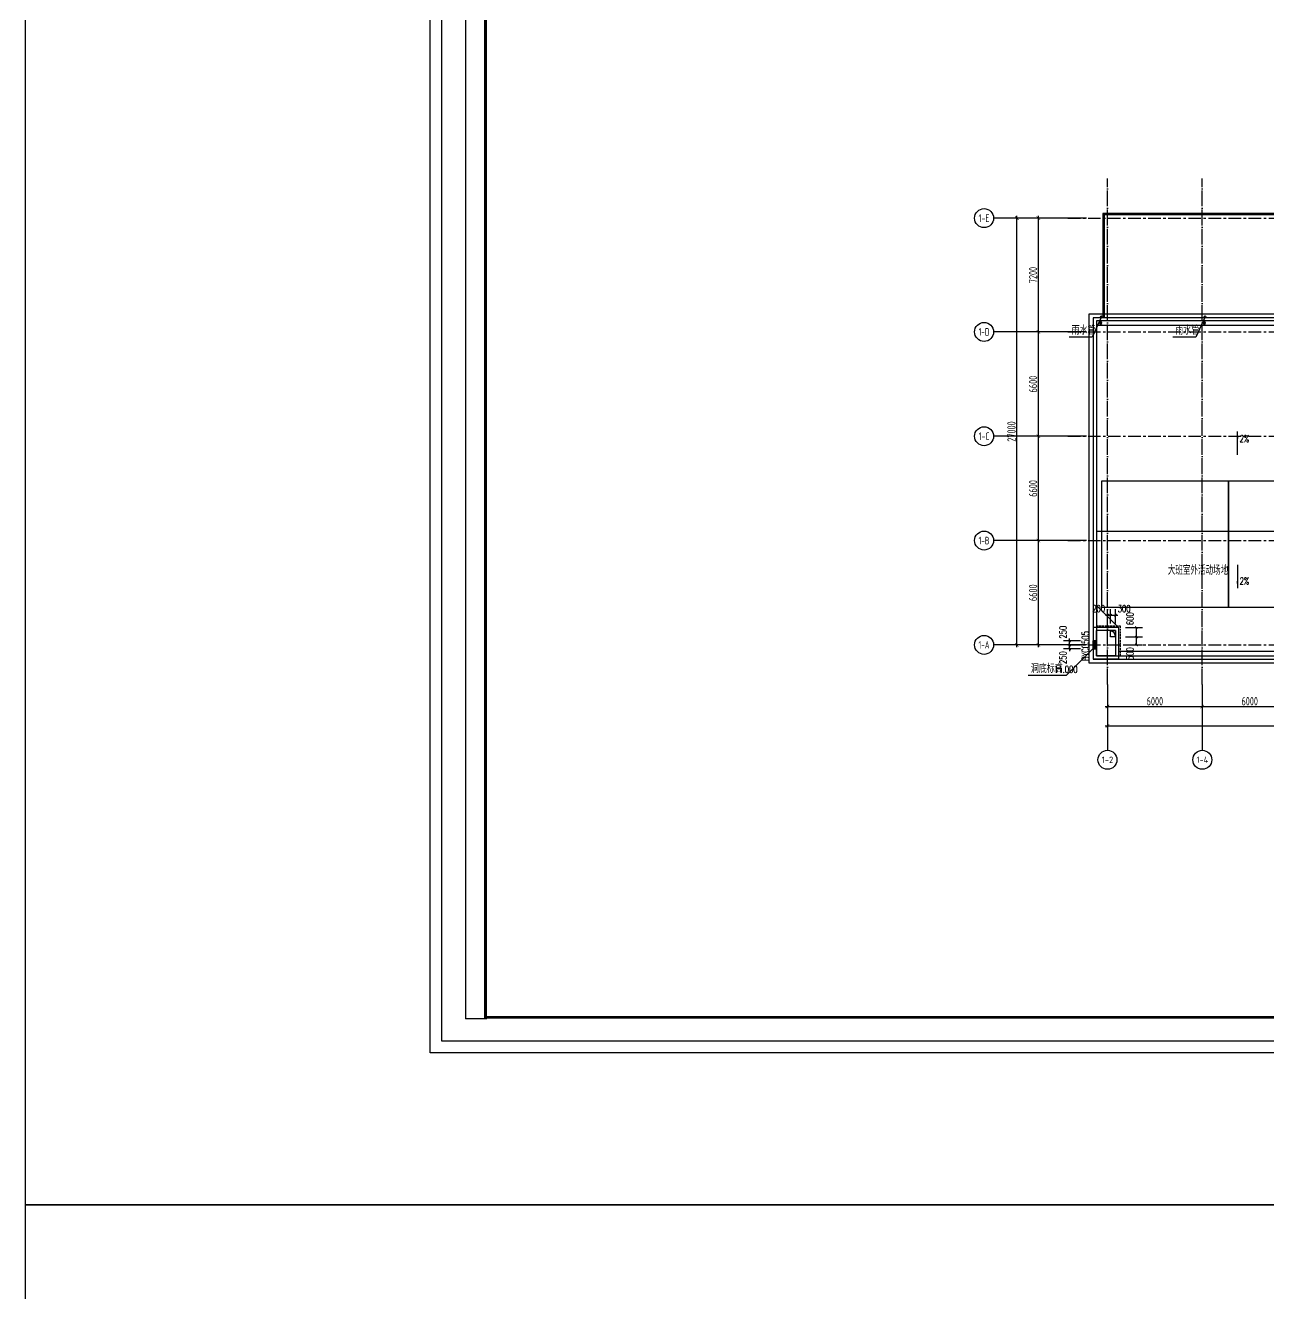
# Model space of a CAD drawing. Header units: millimetres. Extents: x -1048436 to -185795, y -983427 to 400387.
# Drawn here: x -821820 to -743167, y -249139 to -168898 of the extents above; entities that cross this region are included whole.
import ezdxf
from ezdxf.enums import TextEntityAlignment as Align

# ---------------------------------------------------------------- set-up
doc = ezdxf.new("R2010")
doc.units = ezdxf.units.MM
doc.header["$LTSCALE"] = 500
for name, pattern in [('DASH', [0.35, 0.25, -0.1]), ('一层轴网$0$1#游泳馆轴网$0$DOTE', [2.42, 2, -0.2, 0.02, -0.2]), ('一层轴网$0$CENTER', [50.8, 31.75, -6.35, 6.35, -6.35])]:
    doc.linetypes.add(name, pattern=pattern)
for name, color, linetype in [('AXIS_TEXT', 7, 'Continuous'), ('C-SHET-TTLB', 11, 'Continuous'), ('DIM_LEAD', 3, 'Continuous'), ('PUB_DIM', 3, 'Continuous'), ('PUB_TEXT', 7, 'Continuous'), ('SPACE', 7, 'Continuous'), ('WINDOW', 4, 'Continuous'), ('WINDOW_TEXT', 7, 'Continuous'), ('一层轴网$0$1#游泳馆轴网$0$建-轴线', 1, '一层轴网$0$1#游泳馆轴网$0$DOTE'), ('一层轴网$0$建-文字', 4, 'Continuous'), ('一层轴网$0$建-符号', 150, 'Continuous'), ('一层轴网$0$建-轴线', 1, '一层轴网$0$CENTER'), ('建-墙', 254, 'Continuous'), ('建-屋面-排水沟落水口', 175, 'Continuous'), ('建-幕墙', 140, 'Continuous'), ('建-平面-家具', 251, 'Continuous'), ('建-文字', 4, 'Continuous'), ('建-楼梯-扶手栏杆', 3, 'Continuous'), ('建-符号-箭头', 13, 'Continuous'), ('建筑-洞口', 3, 'Continuous')]:
    doc.layers.add(name, color=color, linetype=linetype)
doc.styles.add('_TCH_DIM', font='SIMPLEX', dxfattribs={"bigfont": 'GBCBIG'})
doc.styles.add('_TCH_DIM_T3', font='SIMPLEX', dxfattribs={"width": 0.705882, "bigfont": 'GBCBIG'})
doc.styles.add('_TCH_WINDOW', font='SIMPLEX', dxfattribs={"height": 3.5, "bigfont": 'GBCBIG'})
doc.styles.add('COMPLEX', font='COMPLEX')
doc.styles.add('ECADI', font='hzs.shx', dxfattribs={"width": 0.7, "bigfont": 'hztxt.shx'})
doc.styles.add('XD2008', font='xd-hzs.shx', dxfattribs={"width": 0.7, "bigfont": 'xd-hztxt.shx'})
doc.styles.add('一层轴网$0$XD2008', font='xd-hzs.shx', dxfattribs={"width": 0.7, "bigfont": 'xd-hztxt.shx'})
doc.styles.add('一层轴网$0$XD2008_T3', font='xd-hzs.shx', dxfattribs={"width": 0.7, "bigfont": 'xd-hztxt.shx'})
doc.dimstyles.new('_TCH_ARCH&&150', dxfattribs={"dimtxt": 446.25, "dimasz": 150, "dimexe": 375, "dimexo": 450, "dimgap": 150, "dimtad": 1, "dimdec": 0, "dimzin": 0, "dimdsep": 46, "dimtxsty": '_TCH_DIM_T3', "dimblk": 'ARCHTICK', "dimcen": 0.09, "dimclrt": 7, "dimazin": 2, "dimtfac": 1, "dimtdec": 0, "dimtix": 1, "dimtmove": 2, "dimatfit": 3, "dimldrblk": 'ARCHTICK', "dimfxl": 1, "dimtolj": 1, "dimtzin": 0, "dimarcsym": 0})
doc.dimstyles.new('一层轴网$0$XD100&&150', dxfattribs={"dimtxt": 525, "dimasz": 225, "dimexe": 150, "dimexo": 150, "dimgap": 75, "dimtad": 1, "dimdec": 0, "dimdsep": 46, "dimtxsty": '一层轴网$0$XD2008_T3', "dimblk": '一层轴网$0$_ARCHTICK', "dimcen": 2.5, "dimdle": 150, "dimclrt": 7, "dimaunit": 1, "dimadec": 0, "dimazin": 0, "dimtfac": 1, "dimtdec": 0, "dimtix": 1, "dimtmove": 0, "dimatfit": 3, "dimfxl": 1, "dimtolj": 1, "dimtzin": 0, "dimarcsym": 0})

# ---------------------------------------------------------------- blocks, each defined once
blk = doc.blocks.new('_AXISO')
blk.add_circle((0, 0), 0.5)
at = {"layer": 'AXIS_TEXT', "style": 'COMPLEX', "width": 1.041667}
blk.add_attdef('A', text='', height=0.56, dxfattribs=at).set_placement((-0.25, -0.28), (0.25, -0.28), align=Align.FIT)
blk = doc.blocks.new('一层轴网$0$_ARCHTICK')
at = {"color": 0, "linetype": 'ByBlock', "const_width": 0.15}
blk.add_lwpolyline([(-0.5, -0.5), (0.5, 0.5)], dxfattribs=at)
blk = doc.blocks.new('*D2897')
at = {"layer": 'Defpoints', "color": 0, "transparency": 16777216}
for p in [(0, -2500), (6000, -2500), (6000, -3900)]:
    blk.add_point(p, dxfattribs=at)
at = {"layer": '一层轴网$0$建-符号', "color": 0, "lineweight": -2, "transparency": 16777216}
for p, q in [((0, -2650), (0, -4050)), ((6000, -2650), (6000, -4050)), ((-150, -3900), (6150, -3900))]:
    blk.add_line(p, q, dxfattribs=at)
at = {"layer": '一层轴网$0$建-符号', "color": 0, "lineweight": -2, "transparency": 16777216, "xscale": 225, "yscale": 225, "zscale": 225, "rotation": 180}
blk.add_blockref('一层轴网$0$_ARCHTICK', (0, -3900), dxfattribs=at)
at = {"layer": '一层轴网$0$建-符号', "color": 0, "lineweight": -2, "transparency": 16777216, "xscale": 225, "yscale": 225, "zscale": 225}
blk.add_blockref('一层轴网$0$_ARCHTICK', (6000, -3900), dxfattribs=at)
at = {"layer": '一层轴网$0$建-符号', "color": 7, "transparency": 16777216, "insert": (3000, -3562.5), "char_height": 525, "attachment_point": 5, "style": '一层轴网$0$XD2008_T3'}
blk.add_mtext('\\A1;6000', dxfattribs=at)
blk = doc.blocks.new('*D2898')
at = {"layer": 'Defpoints', "color": 0, "transparency": 16777216}
for p in [(6000, -2500), (12000, -2500), (12000, -3900)]:
    blk.add_point(p, dxfattribs=at)
at = {"layer": '一层轴网$0$建-符号', "color": 0, "lineweight": -2, "transparency": 16777216}
for p, q in [((6000, -2650), (6000, -4050)), ((12000, -2650), (12000, -4050)), ((5850, -3900), (12150, -3900))]:
    blk.add_line(p, q, dxfattribs=at)
at = {"layer": '一层轴网$0$建-符号', "color": 0, "lineweight": -2, "transparency": 16777216, "xscale": 225, "yscale": 225, "zscale": 225, "rotation": 180}
blk.add_blockref('一层轴网$0$_ARCHTICK', (6000, -3900), dxfattribs=at)
at = {"layer": '一层轴网$0$建-符号', "color": 0, "lineweight": -2, "transparency": 16777216, "xscale": 225, "yscale": 225, "zscale": 225}
blk.add_blockref('一层轴网$0$_ARCHTICK', (12000, -3900), dxfattribs=at)
at = {"layer": '一层轴网$0$建-符号', "color": 7, "transparency": 16777216, "insert": (9000, -3562.5), "char_height": 525, "attachment_point": 5, "style": '一层轴网$0$XD2008_T3'}
blk.add_mtext('\\A1;6000', dxfattribs=at)
blk = doc.blocks.new('*D2910')
at = {"layer": 'Defpoints', "color": 0, "transparency": 16777216}
for p in [(0, -4275), (74610, -4275), (74610, -5130)]:
    blk.add_point(p, dxfattribs=at)
at = {"layer": '一层轴网$0$建-符号', "color": 0, "lineweight": -2, "transparency": 16777216}
for p, q in [((0, -4425), (0, -5280)), ((74610, -4425), (74610, -5280)), ((-150, -5130), (74760, -5130))]:
    blk.add_line(p, q, dxfattribs=at)
at = {"layer": '一层轴网$0$建-符号', "color": 0, "lineweight": -2, "transparency": 16777216, "xscale": 225, "yscale": 225, "zscale": 225, "rotation": 180}
blk.add_blockref('一层轴网$0$_ARCHTICK', (0, -5130), dxfattribs=at)
at = {"layer": '一层轴网$0$建-符号', "color": 0, "lineweight": -2, "transparency": 16777216, "xscale": 225, "yscale": 225, "zscale": 225}
blk.add_blockref('一层轴网$0$_ARCHTICK', (74610, -5130), dxfattribs=at)
at = {"layer": '一层轴网$0$建-符号', "color": 7, "transparency": 16777216, "insert": (37305, -4793), "char_height": 525, "attachment_point": 5, "style": '一层轴网$0$XD2008_T3'}
blk.add_mtext('\\A1;74610', dxfattribs=at)
blk = doc.blocks.new('*D2911')
at = {"layer": 'Defpoints', "color": 0, "transparency": 16777216}
for p in [(-4370, 27000), (-2500, 27000), (-2500, 19800)]:
    blk.add_point(p, dxfattribs=at)
at = {"layer": '一层轴网$0$建-符号', "color": 0, "lineweight": -2, "transparency": 16777216}
for p, q in [((-2650, 27000), (-4520, 27000)), ((-4370, 19650), (-4370, 27150)), ((-2650, 19800), (-4520, 19800))]:
    blk.add_line(p, q, dxfattribs=at)
at = {"layer": '一层轴网$0$建-符号', "color": 0, "lineweight": -2, "transparency": 16777216, "xscale": 225, "yscale": 225, "zscale": 225}
for p, rotation in [((-4370, 27000), 90), ((-4370, 19800), 270)]:
    blk.add_blockref('一层轴网$0$_ARCHTICK', p, dxfattribs=dict(at, rotation=rotation))
at = {"layer": '一层轴网$0$建-符号', "color": 7, "transparency": 16777216, "insert": (-4707.5, 23400), "char_height": 525, "attachment_point": 5, "rotation": 90, "style": '一层轴网$0$XD2008_T3'}
blk.add_mtext('\\A1;7200', dxfattribs=at)
blk = doc.blocks.new('*D2912')
at = {"layer": 'Defpoints', "color": 0, "transparency": 16777216}
for p in [(-4370, 19800), (-2500, 19800), (-2500, 13200)]:
    blk.add_point(p, dxfattribs=at)
at = {"layer": '一层轴网$0$建-符号', "color": 0, "lineweight": -2, "transparency": 16777216}
for p, q in [((-2650, 19800), (-4520, 19800)), ((-4370, 13050), (-4370, 19950)), ((-2650, 13200), (-4520, 13200))]:
    blk.add_line(p, q, dxfattribs=at)
at = {"layer": '一层轴网$0$建-符号', "color": 0, "lineweight": -2, "transparency": 16777216, "xscale": 225, "yscale": 225, "zscale": 225}
for p, rotation in [((-4370, 19800), 90), ((-4370, 13200), 270)]:
    blk.add_blockref('一层轴网$0$_ARCHTICK', p, dxfattribs=dict(at, rotation=rotation))
at = {"layer": '一层轴网$0$建-符号', "color": 7, "transparency": 16777216, "insert": (-4707.5, 16500), "char_height": 525, "attachment_point": 5, "rotation": 90, "style": '一层轴网$0$XD2008_T3'}
blk.add_mtext('\\A1;6600', dxfattribs=at)
blk = doc.blocks.new('*D2913')
at = {"layer": 'Defpoints', "color": 0, "transparency": 16777216}
for p in [(-4370, 13200), (-2500, 13200), (-2500, 6600)]:
    blk.add_point(p, dxfattribs=at)
at = {"layer": '一层轴网$0$建-符号', "color": 0, "lineweight": -2, "transparency": 16777216}
for p, q in [((-2650, 13200), (-4520, 13200)), ((-4370, 6450), (-4370, 13350)), ((-2650, 6600), (-4520, 6600))]:
    blk.add_line(p, q, dxfattribs=at)
at = {"layer": '一层轴网$0$建-符号', "color": 0, "lineweight": -2, "transparency": 16777216, "xscale": 225, "yscale": 225, "zscale": 225}
for p, rotation in [((-4370, 13200), 90), ((-4370, 6600), 270)]:
    blk.add_blockref('一层轴网$0$_ARCHTICK', p, dxfattribs=dict(at, rotation=rotation))
at = {"layer": '一层轴网$0$建-符号', "color": 7, "transparency": 16777216, "insert": (-4707.5, 9900), "char_height": 525, "attachment_point": 5, "rotation": 90, "style": '一层轴网$0$XD2008_T3'}
blk.add_mtext('\\A1;6600', dxfattribs=at)
blk = doc.blocks.new('*D2914')
at = {"layer": 'Defpoints', "color": 0, "transparency": 16777216}
for p in [(-4370, 6600), (-2500, 6600), (-2500, 0)]:
    blk.add_point(p, dxfattribs=at)
at = {"layer": '一层轴网$0$建-符号', "color": 0, "lineweight": -2, "transparency": 16777216}
for p, q in [((-2650, 6600), (-4520, 6600)), ((-4370, -150), (-4370, 6750)), ((-2650, 0), (-4520, 0))]:
    blk.add_line(p, q, dxfattribs=at)
at = {"layer": '一层轴网$0$建-符号', "color": 0, "lineweight": -2, "transparency": 16777216, "xscale": 225, "yscale": 225, "zscale": 225}
for p, rotation in [((-4370, 6600), 90), ((-4370, 0), 270)]:
    blk.add_blockref('一层轴网$0$_ARCHTICK', p, dxfattribs=dict(at, rotation=rotation))
at = {"layer": '一层轴网$0$建-符号', "color": 7, "transparency": 16777216, "insert": (-4707.5, 3300), "char_height": 525, "attachment_point": 5, "rotation": 90, "style": '一层轴网$0$XD2008_T3'}
blk.add_mtext('\\A1;6600', dxfattribs=at)
blk = doc.blocks.new('*D2915')
at = {"layer": 'Defpoints', "color": 0, "transparency": 16777216}
for p in [(-5735, 27000), (-4520, 27000), (-4520, 0)]:
    blk.add_point(p, dxfattribs=at)
at = {"layer": '一层轴网$0$建-符号', "color": 0, "lineweight": -2, "transparency": 16777216}
for p, q in [((-4670, 27000), (-5885, 27000)), ((-5735, -150), (-5735, 27150)), ((-4670, 0), (-5885, 0))]:
    blk.add_line(p, q, dxfattribs=at)
at = {"layer": '一层轴网$0$建-符号', "color": 0, "lineweight": -2, "transparency": 16777216, "xscale": 225, "yscale": 225, "zscale": 225}
for p, rotation in [((-5735, 27000), 90), ((-5735, 0), 270)]:
    blk.add_blockref('一层轴网$0$_ARCHTICK', p, dxfattribs=dict(at, rotation=rotation))
at = {"layer": '一层轴网$0$建-符号', "color": 7, "transparency": 16777216, "insert": (-6072.5, 13500), "char_height": 525, "attachment_point": 5, "rotation": 90, "style": '一层轴网$0$XD2008_T3'}
blk.add_mtext('\\A1;27000', dxfattribs=at)
blk = doc.blocks.new('集团图框A0')
at = {"layer": 'C-SHET-TTLB'}
for p in [(-168.27, -1226.77), (-159.27, -2048.97)]:
    blk.add_line(p, (-168.27, -2048.97), dxfattribs=at)
for points in [[(1015.73, -1212.37), (1015.73, -2063.37), (-183.27, -2063.37), (-183.27, -1212.37)], [(1010.73, -1217.37), (1010.73, -2058.37), (-178.27, -2058.37), (-178.27, -1217.37)]]:
    blk.add_lwpolyline(points, close=True, dxfattribs=at)
at = {"layer": 'C-SHET-TTLB', "const_width": 1.2}
blk.add_lwpolyline([(-159.87, -1227.37), (1000.73, -1227.37), (1000.73, -2048.37), (-159.87, -2048.37)], close=True, dxfattribs=at)
at = {"color": 2, "style": 'ECADI', "width": 0.7}
for tag, p in [('序号1', (929.61, -1745.73)), ('记要1', (957.8, -1745.75)), ('日期1', (993.15, -1745.56)), ('序号2', (929.61, -1751.61)), ('记要2', (957.8, -1751.63)), ('日期2', (993.15, -1751.44)), ('序号3', (929.61, -1757.47)), ('记要3', (957.8, -1757.49)), ('日期3', (993.15, -1757.31)), ('序号4', (929.61, -1763.36)), ('记要4', (957.8, -1763.38)), ('日期4', (993.15, -1763.19)), ('合作设计单位', (962.41, -1906.6)), ('审定人', (961.73, -1925.59)), ('审核人', (961.73, -1935.07)), ('设计总负责人', (961.73, -1944.83)), ('专业负责人', (961.73, -1955.56)), ('校对人', (961.73, -1965.81)), ('设计人', (961.73, -1975.68)), ('建设单位上', (964.26, -1983.78)), ('建设单位中', (964.26, -1987.74)), ('建设单位下', (964.26, -1991.58)), ('项目名称上', (964.24, -1996.15)), ('项目名称中', (964.24, -2000.23)), ('项目名称下', (964.24, -2004.18)), ('子项', (963.47, -2010.78)), ('图名上', (964.36, -2017.44)), ('图名中', (964.36, -2021.34)), ('图名下', (964.36, -2025.46)), ('工程编号', (946.99, -2031.42)), ('阶段', (983.81, -2031.45)), ('比例', (945.85, -2038.04)), ('专业', (983.61, -2037.82)), ('日期', (945.99, -2044.58)), ('图别、图号', (985.93, -2044.68))]:
    blk.add_attdef(tag, text='', height=3.5, dxfattribs=at).set_placement(p, align=Align.MIDDLE)
blk = doc.blocks.new('A0')
blk.add_blockref('集团图框A0', (-1070456.26, -656962.74))
blk = doc.blocks.new('ghfhfds')
at = {"layer": '建筑-洞口'}
for points in [[(-730413, -283518), (-730413, -284018), (-729663, -284018), (-729663, -283518), (-730413, -283518)], [(-730412, -283518), (-729771, -283641), (-729663, -284018)], [(-718713, -283518), (-718417, -283637), (-718313, -284018)], [(-718113, -283518), (-718113, -284018), (-717363, -284018), (-717363, -283518), (-718113, -283518)], [(-718112, -283518), (-717471, -283641), (-717363, -284018)], [(-705813, -283518), (-705813, -284018), (-705063, -284018), (-705063, -283518), (-705813, -283518)], [(-705812, -283518), (-705171, -283641), (-705063, -284018)], [(-688088, -336894), (-687792, -337013), (-687688, -337394)], [(-710613, -343494), (-710613, -343994), (-709863, -343994), (-709863, -343494), (-710613, -343494)], [(-710612, -343494), (-709971, -343618), (-709863, -343994)], [(-698313, -343494), (-698313, -343994), (-697563, -343994), (-697563, -343494), (-698313, -343494)], [(-698312, -343494), (-697671, -343618), (-697563, -343994)], [(-697363, -343494), (-697067, -343613), (-696963, -343994)], [(-686013, -343494), (-686013, -343994), (-685263, -343994), (-685263, -343494), (-686013, -343494)], [(-686012, -343494), (-685371, -343618), (-685263, -343994)], [(-728963, -351094), (-728449, -351400), (-728163, -354494)], [(-728963, -354694), (-728746, -354820), (-728663, -355694)], [(-753163, -355694), (-752957, -355790), (-752863, -356094)]]:
    blk.add_lwpolyline(points, dxfattribs=at)
for points in [[(-718713, -284018), (-718313, -284018), (-718313, -283518), (-718713, -283518)], [(-688088, -337394), (-687688, -337394), (-687688, -336894), (-688088, -336894)], [(-697363, -343994), (-696963, -343994), (-696963, -343494), (-697363, -343494)], [(-728963, -351094), (-728163, -351094), (-728163, -354494), (-728963, -354494)], [(-728963, -354694), (-728663, -354694), (-728663, -355694), (-728963, -355694)], [(-753163, -355694), (-752863, -355694), (-752863, -356094), (-753163, -356094)]]:
    blk.add_lwpolyline(points, close=True, dxfattribs=at)
blk = doc.blocks.new('A$C70866F3F')
for p, q in [((75, 150), (0, 150)), ((20, 225), (85, 187)), ((20, 75), (85, 112)), ((75, 280), (112, 215)), ((112, 85), (75, 20)), ((150, 300), (150, 225)), ((150, 75), (150, 0)), ((225, 280), (187, 215)), ((187, 85), (225, 20)), ((215, 187), (280, 225)), ((215, 112), (280, 75)), ((300, 150), (225, 150))]:
    blk.add_line(p, q)
for radius in [150, 75]:
    blk.add_circle((150, 150), radius)
blk = doc.blocks.new('A$C708231ED')
at = {"layer": 'DIM_LEAD'}
for p, q in [((92808, 114950), (93131, 115567)), ((93131, 115567), (94581, 115567)), ((111258, 114950), (111581, 115567)), ((111581, 115567), (113031, 115567)), ((130974, 115559), (131297, 116176)), ((131297, 116176), (132747, 116176)), ((97991, 95662), (96541, 95662)), ((98607, 95051), (97991, 95662)), ((110336, 95668), (108886, 95668)), ((110907, 95051), (110336, 95668)), ((127513, 96234), (126063, 96234)), ((127835, 95617), (127513, 96234)), ((82381, 94831), (82794, 93833)), ((82794, 93833), (84244, 93833)), ((123457, 89001), (123835, 88623)), ((123835, 88623), (125285, 88623)), ((135194, 81777), (135877, 82179)), ((135877, 82179), (137327, 82179)), ((123457, 74350), (123835, 73972)), ((123835, 73972), (125285, 73972)), ((137036, 67294), (137719, 67696)), ((137719, 67696), (139169, 67696)), ((123457, 59923), (123835, 60301)), ((123835, 60301), (125285, 60301)), ((68073, 56186), (67481, 54902)), ((74629, 56186), (74037, 54902)), ((129066, 55958), (127616, 55958)), ((129357, 55574), (129066, 55958)), ((67481, 54902), (66032, 54902)), ((74037, 54902), (72587, 54902)), ((105107, 54974), (105628, 53913)), ((116707, 54974), (117228, 53913)), ((105628, 53913), (107078, 53913)), ((117228, 53913), (118678, 53913)), ((92943, 34868), (92351, 33584)), ((98605, 35075), (97895, 33967)), ((117055, 35075), (116397, 33986)), ((129355, 35075), (128763, 33791)), ((97895, 33967), (96445, 33967)), ((116397, 33986), (114948, 33986)), ((128763, 33791), (127313, 33791)), ((92351, 33584), (90902, 33584))]:
    blk.add_line(p, q, dxfattribs=at)
at = {"layer": '建-屋面-排水沟落水口'}
for centre in [(130975, 115560), (92808, 114950), (111258, 114950), (127835, 95617), (82381, 94831), (98607, 95051), (110907, 95051), (123457, 89001), (135194, 81777), (123457, 74350), (137036, 67294), (123457, 59923), (68073, 56186), (74629, 56186), (129357, 55574), (105107, 54974), (116707, 54974), (92943, 34868), (98605, 35075), (117055, 35075), (129355, 35075)]:
    blk.add_circle(centre, 50, dxfattribs=at)
at = {"layer": '建-屋面-排水沟落水口', "xscale": -0.5, "yscale": 0.5, "zscale": 0.5, "rotation": 359.9999999666495}
for p in [(82027, 115125), (82027, 94770), (135314, 81276), (137156, 66793), (68109, 55708), (74659, 55708), (92532, 34796)]:
    blk.add_blockref('A$C70866F3F', p, dxfattribs=at)
at = {"layer": 'PUB_TEXT', "style": '_TCH_DIM'}
for p in [(131573, 116334), (93407, 115724), (111857, 115724), (96699, 95820), (109043, 95826), (126220, 96391), (83070, 93991), (124111, 88781), (136153, 82337), (124111, 74129), (137995, 67853), (124111, 60458), (127774, 56115), (66189, 55060), (72745, 55060), (105904, 54071), (117504, 54071), (96602, 34125), (115105, 34144), (127471, 33948), (91059, 33742)]:
    blk.add_text('雨水管', height=506.4, dxfattribs=at).set_placement(p)
blk = doc.blocks.new('sdskdfjhsk')
blk.add_line((-678520, -187994), (-678272, -187962))
at = {"layer": '建-幕墙'}
for p, q in [((-694236, -147260), (-693988, -147228)), ((-694236, -147260), (-692721, -159163)), ((-690424, -177619), (-689364, -186394))]:
    blk.add_line(p, q, dxfattribs=at)
for points in [[(-743311, -134368), (-754661, -134368), (-754661, -149268), (-739261, -149268), (-739261, -148418)], [(-687009, -159293), (-681999, -158656), (-683620, -145909), (-683868, -145940)], [(-686719, -161575), (-681709, -160938), (-680157, -173139), (-685167, -173776)], [(-692342, -162542), (-690853, -174248)], [(-684877, -176058), (-679867, -175421), (-678272, -187962)], [(-728713, -208395), (-728712, -209244), (-754513, -209244), (-754513, -187145), (-728213, -187144), (-728213, -191594)]]:
    blk.add_lwpolyline(points, dxfattribs=at)
blk = doc.blocks.new('_ArchTick')
at = {"color": 0, "linetype": 'ByBlock', "const_width": 0.4}
blk.add_lwpolyline([(-0.5, -0.5), (0.5, 0.5)], dxfattribs=at)
blk = doc.blocks.new('*D370')
at = {"layer": 'Defpoints', "color": 0, "transparency": 16777216}
for p in [(-755760, -208095), (-754624, -208095), (-754624, -208345)]:
    blk.add_point(p, dxfattribs=at)
at = {"layer": 'PUB_DIM', "color": 0, "lineweight": -2, "transparency": 16777216}
for p, q in [((-755074, -208095), (-756135, -208095)), ((-755074, -208345), (-756135, -208345)), ((-755760, -208095), (-755760, -207945)), ((-755760, -208345), (-755760, -208095)), ((-755760, -208345), (-755760, -208495))]:
    blk.add_line(p, q, dxfattribs=at)
at = {"layer": 'PUB_DIM', "color": 0, "lineweight": -2, "transparency": 16777216, "xscale": 150, "yscale": 150, "zscale": 150}
for p, rotation in [((-755760, -208095), 270), ((-755760, -208345), 90)]:
    blk.add_blockref('_ArchTick', p, dxfattribs=dict(at, rotation=rotation))
at = {"layer": 'PUB_DIM', "color": 7, "transparency": 16777216, "insert": (-756172, -208900), "char_height": 446.2, "attachment_point": 5, "rotation": 90, "style": '_TCH_DIM_T3'}
blk.add_mtext('\\A1;250', dxfattribs=at)
blk = doc.blocks.new('*D371')
at = {"layer": 'Defpoints', "color": 0, "transparency": 16777216}
for p in [(-755760, -207845), (-754624, -207845), (-754624, -208095)]:
    blk.add_point(p, dxfattribs=at)
at = {"layer": 'PUB_DIM', "color": 0, "lineweight": -2, "transparency": 16777216}
for p, q in [((-755760, -207845), (-755760, -207695)), ((-755074, -207845), (-756135, -207845)), ((-755074, -208095), (-756135, -208095)), ((-755760, -208095), (-755760, -207845)), ((-755760, -208095), (-755760, -208245))]:
    blk.add_line(p, q, dxfattribs=at)
at = {"layer": 'PUB_DIM', "color": 0, "lineweight": -2, "transparency": 16777216, "xscale": 150, "yscale": 150, "zscale": 150}
for p, rotation in [((-755760, -207845), 270), ((-755760, -208095), 90)]:
    blk.add_blockref('_ArchTick', p, dxfattribs=dict(at, rotation=rotation))
at = {"layer": 'PUB_DIM', "color": 7, "transparency": 16777216, "insert": (-756172, -207290), "char_height": 446.2, "attachment_point": 5, "rotation": 90, "style": '_TCH_DIM_T3'}
blk.add_mtext('\\A1;250', dxfattribs=at)
blk = doc.blocks.new('*D372')
at = {"layer": 'Defpoints', "color": 0, "transparency": 16777216}
for p in [(-752863, -206207), (-753163, -207194), (-752863, -207194)]:
    blk.add_point(p, dxfattribs=at)
at = {"layer": 'PUB_DIM', "color": 0, "lineweight": -2, "transparency": 16777216}
for p, q in [((-753163, -206207), (-753313, -206207)), ((-753163, -206744), (-753163, -205832)), ((-753163, -206207), (-752863, -206207)), ((-752863, -206744), (-752863, -205832)), ((-752863, -206207), (-752713, -206207))]:
    blk.add_line(p, q, dxfattribs=at)
at = {"layer": 'PUB_DIM', "color": 0, "lineweight": -2, "transparency": 16777216, "xscale": 150, "yscale": 150, "zscale": 150}
blk.add_blockref('_ArchTick', (-753163, -206207), dxfattribs=at)
at = {"layer": 'PUB_DIM', "color": 0, "lineweight": -2, "transparency": 16777216, "xscale": 150, "yscale": 150, "zscale": 150, "rotation": 180}
blk.add_blockref('_ArchTick', (-752863, -206207), dxfattribs=at)
at = {"layer": 'PUB_DIM', "color": 7, "transparency": 16777216, "insert": (-752308, -205795), "char_height": 446.2, "attachment_point": 5, "style": '_TCH_DIM_T3'}
blk.add_mtext('\\A1;300', dxfattribs=at)
blk = doc.blocks.new('*D373')
at = {"layer": 'Defpoints', "color": 0, "transparency": 16777216}
for p in [(-753163, -206207), (-753363, -207194), (-753163, -207194)]:
    blk.add_point(p, dxfattribs=at)
at = {"layer": 'PUB_DIM', "color": 0, "lineweight": -2, "transparency": 16777216}
for p, q in [((-753363, -206207), (-753513, -206207)), ((-753363, -206744), (-753363, -205832)), ((-753363, -206207), (-753163, -206207)), ((-753163, -206744), (-753163, -205832)), ((-753163, -206207), (-753013, -206207))]:
    blk.add_line(p, q, dxfattribs=at)
at = {"layer": 'PUB_DIM', "color": 0, "lineweight": -2, "transparency": 16777216, "xscale": 150, "yscale": 150, "zscale": 150}
blk.add_blockref('_ArchTick', (-753363, -206207), dxfattribs=at)
at = {"layer": 'PUB_DIM', "color": 0, "lineweight": -2, "transparency": 16777216, "xscale": 150, "yscale": 150, "zscale": 150, "rotation": 180}
blk.add_blockref('_ArchTick', (-753163, -206207), dxfattribs=at)
at = {"layer": 'PUB_DIM', "color": 7, "transparency": 16777216, "insert": (-753918, -205795), "char_height": 446.2, "attachment_point": 5, "style": '_TCH_DIM_T3'}
blk.add_mtext('\\A1;200', dxfattribs=at)
blk = doc.blocks.new('*D374')
at = {"layer": 'Defpoints', "color": 0, "transparency": 16777216}
for p in [(-752663, -206994), (-751528, -206994), (-752663, -207594)]:
    blk.add_point(p, dxfattribs=at)
at = {"layer": 'PUB_DIM', "color": 0, "lineweight": -2, "transparency": 16777216}
for p, q in [((-752213, -206994), (-751153, -206994)), ((-751528, -207594), (-751528, -206994)), ((-752213, -207594), (-751153, -207594))]:
    blk.add_line(p, q, dxfattribs=at)
at = {"layer": 'PUB_DIM', "color": 0, "lineweight": -2, "transparency": 16777216, "xscale": 150, "yscale": 150, "zscale": 150}
for p, rotation in [((-751528, -206994), 90), ((-751528, -207594), 270)]:
    blk.add_blockref('_ArchTick', p, dxfattribs=dict(at, rotation=rotation))
at = {"layer": 'PUB_DIM', "color": 7, "transparency": 16777216, "insert": (-751941, -206439), "char_height": 446.2, "attachment_point": 5, "rotation": 90, "style": '_TCH_DIM_T3'}
blk.add_mtext('\\A1;600', dxfattribs=at)
blk = doc.blocks.new('*D375')
at = {"layer": 'Defpoints', "color": 0, "transparency": 16777216}
for p in [(-752663, -207594), (-751528, -207594), (-752663, -208095)]:
    blk.add_point(p, dxfattribs=at)
at = {"layer": 'PUB_DIM', "color": 0, "lineweight": -2, "transparency": 16777216}
for p, q in [((-752213, -207594), (-751153, -207594)), ((-751528, -208095), (-751528, -207594)), ((-752213, -208095), (-751153, -208095))]:
    blk.add_line(p, q, dxfattribs=at)
at = {"layer": 'PUB_DIM', "color": 0, "lineweight": -2, "transparency": 16777216, "xscale": 150, "yscale": 150, "zscale": 150}
for p, rotation in [((-751528, -207594), 90), ((-751528, -208095), 270)]:
    blk.add_blockref('_ArchTick', p, dxfattribs=dict(at, rotation=rotation))
at = {"layer": 'PUB_DIM', "color": 7, "transparency": 16777216, "insert": (-751941, -208650), "char_height": 446.2, "attachment_point": 5, "rotation": 90, "style": '_TCH_DIM_T3'}
blk.add_mtext('\\A1;500', dxfattribs=at)
blk = doc.blocks.new('$WINLIB2D$00000039')
at = {"color": 0}
for points in [[(-0.5, 0.5), (-0.5, -0.5)], [(0.5, 0.5), (-0.5, 0.5)], [(-0.5, 0.17), (0.5, 0.17)], [(-0.45, -0.17), (-0.5, 0.08)], [(-0.38, -0.17), (-0.45, 0.17)], [(-0.32, -0.17), (-0.38, 0.17)], [(-0.25, -0.17), (-0.31, 0.17)], [(-0.18, -0.17), (-0.24, 0.17)], [(-0.11, -0.17), (-0.18, 0.17)], [(-0.04, -0.17), (-0.11, 0.17)], [(0.02, -0.17), (-0.04, 0.17)], [(0.09, -0.17), (0.03, 0.17)], [(0.16, -0.17), (0.1, 0.17)], [(0.23, -0.17), (0.16, 0.17)], [(0.3, -0.17), (0.23, 0.17)], [(0.36, -0.17), (0.3, 0.17)], [(0.43, -0.17), (0.37, 0.17)], [(0.5, -0.17), (0.44, 0.17)], [(0.5, -0.5), (0.5, 0.5)], [(-0.5, -0.17), (0.5, -0.17)], [(0.5, -0.5), (-0.5, -0.5)]]:
    blk.add_lwpolyline(points, dxfattribs=at)
blk = doc.blocks.new('一层轴网')
at = {"layer": '一层轴网$0$1#游泳馆轴网$0$建-轴线'}
for points in [[(0, -2500), (0, 29500)], [(6000, -2500), (6000, 29500)]]:
    blk.add_lwpolyline(points, dxfattribs=at)
at = {"layer": '一层轴网$0$建-符号'}
for p, q in [((-1330, 27000), (-7208, 27000)), ((-7208, 27000), (-7208, 27000)), ((-1330, 19800), (-7208, 19800)), ((-7208, 19800), (-7208, 19800)), ((-1330, 13200), (-7208, 13200)), ((-7208, 13200), (-7208, 13200)), ((-1330, 6600), (-7208, 6600)), ((-7208, 6600), (-7208, 6600)), ((-1330, 0), (-7208, 0)), ((-7208, 0), (-7208, 0)), ((0, -2500), (0, -6670)), ((6000, -2500), (6000, -6670))]:
    blk.add_line(p, q, dxfattribs=at)
at = {"layer": '一层轴网$0$建-轴线', "ltscale": 0.05}
for p, q in [((-2500, 27000), (36300, 27000)), ((-2500, 19800), (77110, 19800)), ((-2500, 13200), (77110, 13200)), ((-2500, 6600), (77110, 6600)), ((-2500, 0), (77110, 0))]:
    blk.add_line(p, q, dxfattribs=at)
at = {"layer": '一层轴网$0$建-符号'}
ref = blk.add_blockref('_AXISO', (-7808, 27000), dxfattribs=dict(at, xscale=1200, yscale=1200, zscale=1200))
ref.add_attrib('A', '1-E', dxfattribs={"layer": '一层轴网$0$建-文字', "height": 483.57, "style": '一层轴网$0$XD2008', "width": 0.959197}).set_placement((-8151.4, 26758.2), (-7464.6, 26758.2), align=Align.FIT)
ref = blk.add_blockref('_AXISO', (-7808, 19800), dxfattribs=dict(at, xscale=1200, yscale=1200, zscale=1200))
ref.add_attrib('A', '1-D', dxfattribs={"layer": '一层轴网$0$建-文字', "height": 482.65, "style": '一层轴网$0$XD2008', "width": 0.944767}).set_placement((-8151.7, 19558.7), (-7464.2, 19558.7), align=Align.FIT)
ref = blk.add_blockref('_AXISO', (-7808, 13200), dxfattribs=dict(at, xscale=1200, yscale=1200, zscale=1200))
ref.add_attrib('A', '1-C', dxfattribs={"layer": '一层轴网$0$建-文字', "height": 486.4, "style": '一层轴网$0$XD2008', "width": 0.917494}).set_placement((-8150.4, 12956.8), (-7465.6, 12956.8), align=Align.FIT)
ref = blk.add_blockref('_AXISO', (-7808, 6600), dxfattribs=dict(at, xscale=1200, yscale=1200, zscale=1200))
ref.add_attrib('A', '1-B', dxfattribs={"layer": '一层轴网$0$建-文字', "height": 481.73, "style": '一层轴网$0$XD2008', "width": 0.947467}).set_placement((-8152.1, 6359.1), (-7463.9, 6359.1), align=Align.FIT)
ref = blk.add_blockref('_AXISO', (-7808, 0), dxfattribs=dict(at, xscale=1200, yscale=1200, zscale=1200))
ref.add_attrib('A', '1-A', dxfattribs={"layer": '一层轴网$0$建-文字', "height": 479.03, "style": '一层轴网$0$XD2008', "width": 0.922464}).set_placement((-8153, -239.5), (-7463, -239.5), align=Align.FIT)
ref = blk.add_blockref('_AXISO', (0, -7270), dxfattribs=dict(at, xscale=1200, yscale=1200, zscale=1200))
ref.add_attrib('A', '1-2', dxfattribs={"layer": '一层轴网$0$建-文字', "height": 396.67, "style": '一层轴网$0$XD2008', "width": 0.808889}).set_placement((-370.2, -7468.3), (370.2, -7468.3), align=Align.FIT)
ref = blk.add_blockref('_AXISO', (6000, -7270), dxfattribs=dict(at, xscale=1200, yscale=1200, zscale=1200))
ref.add_attrib('A', '1-4', dxfattribs={"layer": '一层轴网$0$建-文字', "height": 391.23, "style": '一层轴网$0$XD2008', "width": 0.809836}).set_placement((5628.3, -7465.6), (6371.7, -7465.6), align=Align.FIT)
for p1, p2, distance, picture, middle in [((-4520, 0), (-4520, 27000), 1215, '*D2915', (-6072.5, 13500)), ((-2500, 19800), (-2500, 27000), 1870, '*D2911', (-4707.5, 23400)), ((-2500, 13200), (-2500, 19800), 1870, '*D2912', (-4707.5, 16500)), ((-2500, 6600), (-2500, 13200), 1870, '*D2913', (-4707.5, 9900)), ((-2500, 0), (-2500, 6600), 1870, '*D2914', (-4707.5, 3300)), ((0, -2500), (6000, -2500), -1400, '*D2897', (3000, -3562.5)), ((6000, -2500), (12000, -2500), -1400, '*D2898', (9000, -3562.5)), ((0, -4275), (74610, -4275), -855, '*D2910', (37305, -4792.5))]:
    dim = blk.add_aligned_dim(p1=p1, p2=p2, distance=distance, dimstyle='一层轴网$0$XD100&&150', dxfattribs=at)
    dim.commit()
    dim.dimension.update_dxf_attribs({"geometry": picture, "text_midpoint": middle})

msp = doc.modelspace()

# ---------------------------------------------------------------- hatches: boundary and pattern name
at = {"layer": '建-符号-箭头'}
for points in [[(-745141, -194590.1), (-745141, -195040.1), (-745081, -195040.1)], [(-745141, -204498.7), (-745141, -204048.7), (-745201, -204048.7)]]:
    msp.add_hatch(color=256, dxfattribs=at).paths.add_polyline_path(points)

# ---------------------------------------------------------------- linework, layer by layer
msp.add_lwpolyline([(-722912.7, -180794.8), (-753662.7, -180794.8), (-753662.7, -187394.8)])
at = {"layer": 'DIM_LEAD'}
for p, q in [((-754263, -208330.5), (-755971, -210025)), ((-755971, -210025), (-758370, -210025))]:
    msp.add_line(p, q, dxfattribs=at)
at = {"layer": 'DIM_LEAD', "const_width": 60}
msp.add_lwpolyline([(-754241.7, -208309.4, 1), (-754284.3, -208351.6, 1)], format="xyb", close=True, dxfattribs=at)
at = {"layer": 'SPACE', "linetype": 'Continuous'}
for points in [[(-821819.6, -95018.5), (-611819.6, -95018.5), (-611819.6, -243518.5), (-821819.6, -243518.5), (-821819.6, -95018.5)], [(-821819.6, -243518.5), (-611819.6, -243518.5), (-611819.6, -392018.5), (-821819.6, -392018.5), (-821819.6, -243518.5)]]:
    msp.add_lwpolyline(points, dxfattribs=at)
at = {"layer": '建-墙'}
for p, q in [((-752662.7, -206994.4), (-754263, -206994.6)), ((-754263, -206994.6), (-754263, -207844.8)), ((-752662.7, -206994.4), (-752662.7, -208993.9)), ((-752862.7, -207194.4), (-754063, -207194.5)), ((-754063, -207844.8), (-754063, -207194.5)), ((-752862.7, -207194.4), (-752862.7, -208793.9)), ((-754263, -207844.8), (-754063, -207844.8)), ((-754063, -208344.8), (-754263, -208344.8)), ((-754263, -208344.8), (-754263, -208994)), ((-754063, -208794), (-754063, -208344.8)), ((-752662.7, -208993.9), (-754263, -208994)), ((-752862.7, -208793.9), (-754063, -208794))]:
    msp.add_line(p, q, dxfattribs=at)
at = {"layer": '建-墙', "linetype": 'Continuous', "ltscale": 50}
for points in [[(-728462.7, -191594), (-728462.7, -187394), (-753662.7, -187394), (-753662.7, -187394.8), (-754263, -187394.8), (-754263, -208994), (-728962.5, -208994), (-728962.8, -208394), (-729662.7, -208394)], [(-728662.7, -191594), (-728662.7, -187594), (-753462.7, -187594), (-753462.7, -187594.8), (-754063, -187594.8), (-754063, -208794), (-729162.6, -208794), (-729162.7, -208394.8), (-729662.7, -208394)]]:
    msp.add_lwpolyline(points, dxfattribs=at)
at = {"layer": '建-墙', "linetype": 'DASH'}
msp.add_lwpolyline([(-754063, -206894.5), (-752562.7, -206894.4), (-752562.7, -208794)], dxfattribs=at)
at = {"layer": '建-屋面-排水沟落水口'}
for p, q in [((-754063, -200894.8), (-729708.4, -200894.8)), ((-752662.7, -206994.4), (-754063, -205594.1)), ((-752662.7, -208494), (-729662.7, -208494))]:
    msp.add_line(p, q, dxfattribs=at)
msp.add_lwpolyline([(-728662.7, -187894), (-754063, -187894)], dxfattribs=at)
at = {"layer": '建-平面-家具', "linetype": 'Continuous'}
for points in [[(-753708.4, -197722.2), (-745708.4, -197722.2), (-745708.4, -205722.2), (-753708.4, -205722.2), (-753708.4, -197722.2)], [(-745708.4, -197722.2), (-737708.4, -197722.2), (-737708.4, -205722.2), (-745708.4, -205722.2), (-745708.4, -197722.2)]]:
    msp.add_lwpolyline(points, dxfattribs=at)
at = {"layer": '建-楼梯-扶手栏杆'}
for points in [[(-718611.6, -180844.8), (-753612.7, -180844.8), (-753612.7, -187394.8)], [(-718611.6, -180894.8), (-753562.7, -180894.8), (-753562.7, -187394.8)]]:
    msp.add_lwpolyline(points, dxfattribs=at)
at = {"layer": '建-符号-箭头'}
for points in [[(-745141, -196061.8), (-745141, -194590.1)], [(-745141, -203027), (-745141, -204498.7)]]:
    msp.add_lwpolyline(points, dxfattribs=at)

# ---------------------------------------------------------------- block references
at = {"xscale": 150, "yscale": 150, "zscale": 150}
msp.add_blockref('A0', (159799713.8, 98620005.7), dxfattribs=at)
for name, p in [('一层轴网', (-753362.7, -208094.8)), ('A$C708231ED', (-821819.6, -243518.5)), ('sdskdfjhsk', (0, 0)), ('ghfhfds', (0, 148499.6))]:
    msp.add_blockref(name, p)
at = {"layer": 'WINDOW'}
ref = msp.add_blockref('$WINLIB2D$00000039', (-754163, -208094.8), dxfattribs=dict(at, xscale=500, yscale=200, zscale=500, rotation=270))
ref.add_attrib('A', 'BYC0505', (-754546.7, -209114.8), dxfattribs={"layer": 'WINDOW_TEXT', "height": 446.25, "rotation": 90, "style": '_TCH_WINDOW', "width": 0.705882})

# ---------------------------------------------------------------- texts
at = {"layer": 'PUB_TEXT', "style": '_TCH_DIM'}
msp.add_text('洞底标高', height=506.38, dxfattribs=at).set_placement((-758212.5, -209867.5))
at = {"layer": 'PUB_TEXT', "style": '_TCH_DIM', "width": 0.705882}
msp.add_text('11.000', height=446.25, dxfattribs=at).set_placement((-756738.1, -209867.5))
at = {"layer": '建-文字'}
for s, height, style, width, p in [('2%', 446.25, '_TCH_DIM', 0.705882, (-745001, -195267.7)), ('大班室外活动场地', 525, 'XD2008', 0.7, (-749546.3, -203652.5)), ('2%', 446.25, '_TCH_DIM', 0.705882, (-745001, -204267.3))]:
    msp.add_text(s, height=height, dxfattribs=dict(at, style=style, width=width)).set_placement(p)

# ---------------------------------------------------------------- dimensions: what is measured, and where the dimension line sits
at = {"layer": 'PUB_DIM'}
for base, p1, p2, angle, picture, middle in [((-753162.7, -206207.2), (-753362.7, -207194.4), (-753162.7, -207194.4), 0, '*D373', (-753917.7, -205794.7)), ((-752862.7, -206207.2), (-753162.7, -207194.4), (-752862.7, -207194.4), 0, '*D372', (-752307.7, -205794.7)), ((-751528.1, -206994.4), (-752662.7, -207594.4), (-752662.7, -206994.4), 90, '*D374', (-751940.6, -206439.4)), ((-755759.6, -207844.8), (-754623.8, -208094.8), (-754623.8, -207844.8), 90, '*D371', (-756172.1, -207289.8)), ((-751528.1, -207594.4), (-752662.7, -208094.8), (-752662.7, -207594.4), 90, '*D375', (-751940.6, -208649.8)), ((-755759.6, -208094.8), (-754623.8, -208344.8), (-754623.8, -208094.8), 90, '*D370', (-756172.1, -208899.8))]:
    dim = msp.add_linear_dim(base=base, p1=p1, p2=p2, angle=angle, dimstyle='_TCH_ARCH&&150', dxfattribs=at)
    dim.commit()
    dim.dimension.update_dxf_attribs({"geometry": picture, "text_midpoint": middle, "dimtype": 129})

doc.saveas('drawing.dxf')
